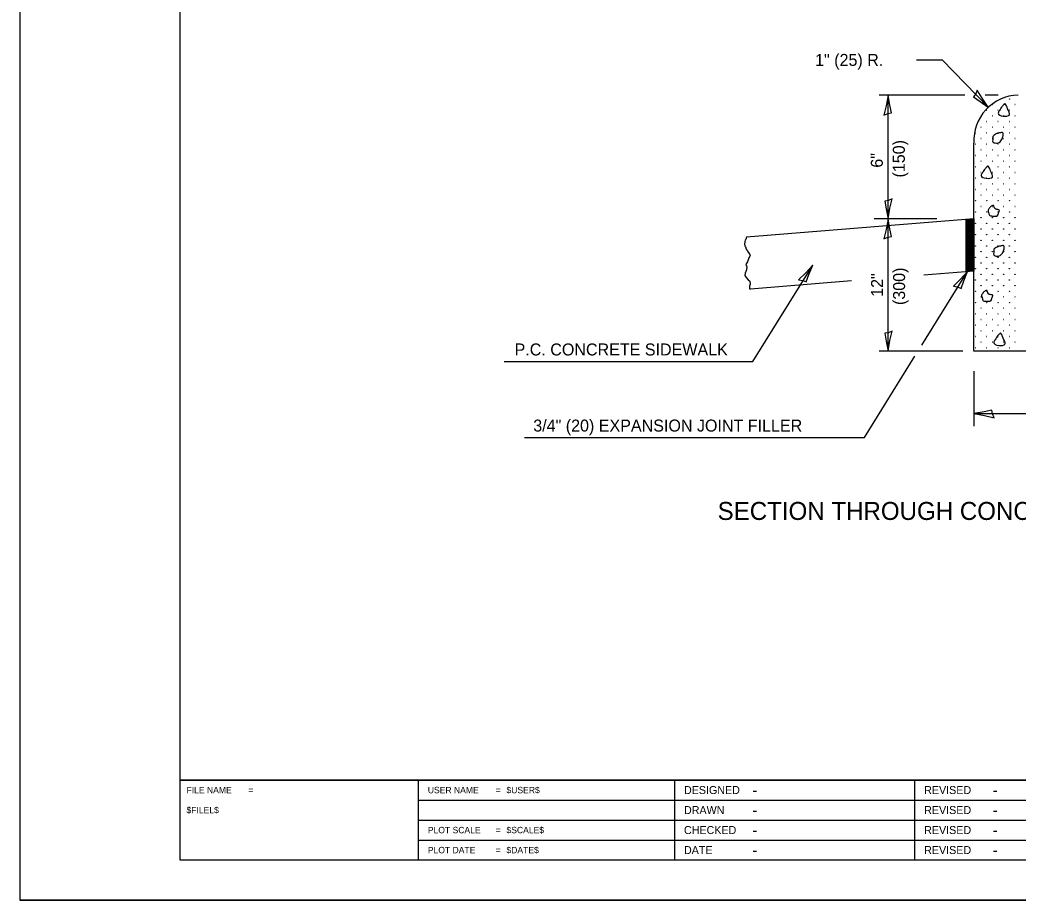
# Model space of a CAD drawing. Extents: x 101355 to 102035, y 99985 to 100425.
# Drawn here: x 101355.3 to 101604.6, y 99985.5 to 100205.5 of the extents above; entities that cross this region are included whole.
import ezdxf

# ---------------------------------------------------------------- set-up
doc = ezdxf.new("R2010")
doc.units = 0
for name, color, linetype in [('Design_PR_Back of Gutter or Curb line', 7, 'Continuous'), ('Design_PR_Roadway Dimensions', 7, 'Continuous'), ('Design_PR_Roadway Notes', 7, 'Continuous'), ('Design_PR_Sidewalk', 7, 'Continuous'), ('Level 11', 7, 'Continuous'), ('Level 43', 7, 'Continuous'), ('Level 53', 7, 'Continuous'), ('Sheets_50 Reference Boundary', 7, 'Continuous'), ('Sheets_General Details', 7, 'Continuous'), ('Sheets_Printer Plotting Border', 7, 'Continuous'), ('Stage_Construction Traffic Control', 7, 'Continuous')]:
    doc.layers.add(name, color=color, linetype=linetype)

msp = doc.modelspace()

# ---------------------------------------------------------------- linework, layer by layer
at = {"layer": 'Design_PR_Back of Gutter or Curb line'}
for p, q in [((101593.61, 100122.72), (101593.61, 100174.71)), ((101623.61, 100122.72), (101593.61, 100122.72))]:
    msp.add_line(p, q, dxfattribs=at)
msp.add_arc((101604.95, 100175.36), 11.36, 91.7282, 183.2509, dxfattribs=at)
at = {"layer": 'Design_PR_Roadway Notes'}
for p, q in [((101538.33, 100120.07), (101553.33, 100144.22)), ((101580.58, 100124.21), (101592, 100142.6)), ((101566.23, 100101.12), (101578.87, 100121.46)), ((101476.26, 100120.07), (101538.33, 100120.07)), ((101481.29, 100101.12), (101566.23, 100101.12))]:
    msp.add_line(p, q, dxfattribs=at)
for points in [[(101549.8, 100140.53), (101550.83, 100140.37), (101551.7, 100140.01), (101552.38, 100141.87), (101553.33, 100144.22), (101551.51, 100142.21)], [(101588.48, 100138.9), (101589.51, 100138.74), (101590.37, 100138.39), (101591.05, 100140.25), (101592, 100142.6), (101590.18, 100140.59)]]:
    msp.add_lwpolyline(points, close=True, dxfattribs=at)
at = {"layer": 'Design_PR_Sidewalk'}
for p, q in [((101593.61, 100155.76), (101536.75, 100151.15)), ((101593.61, 100142.72), (101581.07, 100141.7)), ((101562.99, 100140.23), (101537.8, 100138.19))]:
    msp.add_line(p, q, dxfattribs=at)
msp.add_lwpolyline([(101536.75, 100151.15), (101536.65, 100150.59), (101536.48, 100150.42), (101536.37, 100150.11), (101536.24, 100149.38), (101536.34, 100149.03), (101536.55, 100148.76), (101536.68, 100148.16), (101536.92, 100147.85), (101537.05, 100147.65), (101537.36, 100147.18), (101537.59, 100146.84), (101537.66, 100146.67), (101537.49, 100146.23), (101537.39, 100146.03), (101537.26, 100145.76), (101536.99, 100145.05), (101536.85, 100144.75), (101536.68, 100144.48), (101536.65, 100144.28), (101536.75, 100144.04), (101536.85, 100143.8), (101536.75, 100142.99), (101536.45, 100142.22), (101536.37, 100141.64), (101536.68, 100141.14), (101537.19, 100140.5), (101537.63, 100140.19), (101537.66, 100139.42), (101537.56, 100138.97), (101537.49, 100138.67), (101537.53, 100138.26), (101537.8, 100138.19)], dxfattribs=at)
at = {"layer": 'Level 11'}
for points in [[(101601.28, 100184.5), (101600.69, 100183.94), (101599.98, 100182.84), (101599.66, 100182.16), (101602.44, 100181.75), (101601.99, 100183.3), (101601.37, 100184.48), (101601.26, 100184.53)], [(101600.42, 100177.31), (101599.53, 100177.13), (101599.13, 100176.99), (101598.62, 100176.7), (101598.33, 100176.36), (101598.35, 100175.9), (101598.26, 100175.22), (101598.44, 100174.92), (101598.92, 100174.74), (101599.47, 100174.72), (101599.92, 100174.88), (101600.29, 100175.26), (101600.61, 100175.74), (101600.83, 100176.33), (101600.9, 100176.7), (101600.9, 100177.11), (101600.65, 100177.36), (101600.45, 100177.34)], [(101597.03, 100168.95), (101596.45, 100168.39), (101595.74, 100167.29), (101595.41, 100166.61), (101598.2, 100166.2), (101597.75, 100167.75), (101597.12, 100168.93), (101597.02, 100168.98)], [(101598.52, 100159.17), (101597.7, 100158.78), (101597.45, 100158.4), (101597.11, 100157.8), (101597.27, 100157.37), (101597.45, 100156.69), (101598.2, 100156.46), (101598.91, 100156.44), (101599.48, 100156.58), (101599.7, 100157.21), (101599.93, 100157.96), (101599.09, 100158.17), (101598.52, 100159.13)], [(101600.66, 100149.04), (101599.76, 100148.86), (101599.37, 100148.72), (101598.86, 100148.43), (101598.56, 100148.09), (101598.59, 100147.63), (101598.5, 100146.95), (101598.68, 100146.65), (101599.16, 100146.47), (101599.7, 100146.45), (101600.15, 100146.61), (101600.53, 100146.99), (101600.84, 100147.47), (101601.07, 100148.06), (101601.14, 100148.43), (101601.14, 100148.84), (101600.89, 100149.09), (101600.69, 100149.07)], [(101596.87, 100137.89), (101596.05, 100137.5), (101595.8, 100137.12), (101595.46, 100136.52), (101595.62, 100136.09), (101595.8, 100135.41), (101596.55, 100135.17), (101597.26, 100135.16), (101597.83, 100135.29), (101598.05, 100135.92), (101598.28, 100136.67), (101597.44, 100136.88), (101596.87, 100137.84)], [(101600.18, 100127.18), (101599.59, 100126.61), (101598.88, 100125.51), (101598.56, 100124.84), (101601.34, 100124.42), (101600.89, 100125.98), (101600.27, 100127.15), (101600.16, 100127.21)]]:
    msp.add_spline(points, degree=3, dxfattribs=at)
at = {"layer": 'Level 43'}
for p, q in [((101579.26, 100195.49), (101585.63, 100195.49)), ((101585.63, 100195.49), (101597.18, 100183.65)), ((101591.28, 100186.71), (101569.94, 100186.71)), ((101572.14, 100155.76), (101572.14, 100186.71)), ((101599.61, 100186.71), (101596.42, 100186.71)), ((101584.32, 100155.76), (101568.7, 100155.76)), ((101572.14, 100122.72), (101572.14, 100155.76)), ((101590.81, 100122.72), (101569.94, 100122.72)), ((101593.61, 100117.71), (101593.61, 100103.9)), ((101593.61, 100107.07), (101623.61, 100107.07))]:
    msp.add_line(p, q, dxfattribs=at)
for points in [[(101571.09, 100181.72), (101572.05, 100182.12), (101572.97, 100182.28), (101572.57, 100184.21), (101572.13, 100186.71), (101571.65, 100184.05)], [(101594.44, 100187.96), (101594.04, 100186.99), (101593.49, 100186.24), (101595.13, 100185.14), (101597.18, 100183.65), (101595.67, 100185.9)], [(101573.18, 100160.76), (101572.22, 100160.35), (101571.3, 100160.2), (101571.7, 100158.26), (101572.13, 100155.76), (101572.62, 100158.43)], [(101571.09, 100150.76), (101572.05, 100151.17), (101572.97, 100151.32), (101572.57, 100153.26), (101572.13, 100155.76), (101571.65, 100153.09)], [(101573.18, 100127.72), (101572.22, 100127.31), (101571.3, 100127.15), (101571.7, 100125.22), (101572.13, 100122.72), (101572.62, 100125.38)], [(101598.61, 100106.02), (101598.2, 100106.99), (101598.04, 100107.91), (101596.11, 100107.5), (101593.61, 100107.07), (101596.27, 100106.59)]]:
    msp.add_lwpolyline(points, close=True, dxfattribs=at)
at = {"layer": 'Level 53'}
for centre in [(101598.2, 100184.33), (101601.03, 100184.33), (101602.44, 100185.74), (101603.85, 100184.33), (101595.37, 100181.5), (101596.78, 100182.92), (101598.2, 100181.5), (101599.61, 100182.92), (101601.03, 100181.5), (101602.44, 100182.92), (101603.85, 100181.5), (101595.37, 100178.67), (101596.78, 100180.09), (101598.2, 100178.67), (101599.61, 100180.09), (101601.03, 100178.67), (101602.44, 100180.09), (101603.85, 100178.67), (101593.95, 100177.26), (101596.78, 100177.26), (101599.61, 100177.26), (101602.44, 100177.26), (101593.95, 100174.43), (101595.37, 100175.84), (101596.78, 100174.43), (101598.2, 100175.84), (101599.61, 100174.43), (101601.03, 100175.84), (101602.44, 100174.43), (101603.85, 100175.84), (101593.95, 100171.6), (101595.37, 100173.02), (101596.78, 100171.6), (101598.2, 100173.02), (101599.61, 100171.6), (101601.03, 100173.02), (101602.44, 100171.6), (101603.85, 100173.02), (101593.95, 100168.77), (101595.37, 100170.19), (101596.78, 100168.77), (101598.2, 100170.19), (101599.61, 100168.77), (101601.03, 100170.19), (101602.44, 100168.77), (101603.85, 100170.19), (101595.37, 100167.36), (101598.2, 100167.36), (101601.03, 100167.36), (101603.85, 100167.36), (101593.95, 100165.94), (101595.37, 100164.53), (101596.78, 100165.94), (101598.2, 100164.53), (101599.61, 100165.94), (101601.03, 100164.53), (101602.44, 100165.94), (101603.85, 100164.53), (101593.95, 100163.12), (101595.37, 100161.7), (101596.78, 100163.12), (101598.2, 100161.7), (101599.61, 100163.12), (101601.03, 100161.7), (101602.44, 100163.12), (101603.85, 100161.7), (101593.95, 100160.29), (101595.37, 100158.87), (101596.78, 100160.29), (101598.2, 100158.87), (101599.61, 100160.29), (101601.03, 100158.87), (101602.44, 100160.29), (101603.85, 100158.87), (101593.95, 100157.46), (101595.37, 100156.05), (101596.78, 100157.46), (101598.2, 100156.05), (101599.61, 100157.46), (101601.03, 100156.05), (101602.44, 100157.46), (101603.85, 100156.05), (101593.95, 100154.63), (101596.78, 100154.63), (101599.61, 100154.63), (101602.44, 100154.63), (101593.95, 100151.8), (101595.37, 100153.22), (101596.78, 100151.8), (101598.2, 100153.22), (101599.61, 100151.8), (101601.03, 100153.22), (101602.44, 100151.8), (101603.85, 100153.22), (101593.95, 100148.97), (101595.37, 100150.39), (101596.78, 100148.97), (101598.2, 100150.39), (101599.61, 100148.97), (101601.03, 100150.39), (101602.44, 100148.97), (101603.85, 100150.39), (101593.95, 100146.15), (101595.37, 100147.56), (101596.78, 100146.15), (101598.2, 100147.56), (101599.61, 100146.15), (101601.03, 100147.56), (101602.44, 100146.15), (101603.85, 100147.56), (101595.37, 100144.73), (101598.2, 100144.73), (101601.03, 100144.73), (101603.85, 100144.73), (101593.95, 100143.32), (101595.37, 100141.9), (101596.78, 100143.32), (101598.2, 100141.9), (101599.61, 100143.32), (101601.03, 100141.9), (101602.44, 100143.32), (101603.85, 100141.9), (101593.95, 100140.49), (101595.37, 100139.07), (101596.78, 100140.49), (101598.2, 100139.07), (101599.61, 100140.49), (101601.03, 100139.07), (101602.44, 100140.49), (101603.85, 100139.07), (101593.95, 100137.66), (101595.37, 100136.25), (101596.78, 100137.66), (101598.2, 100136.25), (101599.61, 100137.66), (101601.03, 100136.25), (101602.44, 100137.66), (101603.85, 100136.25), (101593.95, 100134.83), (101596.78, 100134.83), (101599.61, 100134.83), (101602.44, 100134.83), (101593.95, 100132), (101595.37, 100133.42), (101596.78, 100132), (101598.2, 100133.42), (101599.61, 100132), (101601.03, 100133.42), (101602.44, 100132), (101603.85, 100133.42), (101593.95, 100129.18), (101595.37, 100130.59), (101596.78, 100129.18), (101598.2, 100130.59), (101599.61, 100129.18), (101601.03, 100130.59), (101602.44, 100129.18), (101603.85, 100130.59), (101593.95, 100126.35), (101595.37, 100127.76), (101596.78, 100126.35), (101598.2, 100127.76), (101599.61, 100126.35), (101601.03, 100127.76), (101602.44, 100126.35), (101603.85, 100127.76), (101595.37, 100124.93), (101598.2, 100124.93), (101601.03, 100124.93), (101603.85, 100124.93), (101593.95, 100123.52), (101596.78, 100123.52), (101599.61, 100123.52), (101602.44, 100123.52)]:
    msp.add_circle(centre, 0.02, dxfattribs=at)
at = {"layer": 'Sheets_50 Reference Boundary'}
msp.add_lwpolyline([(101395.28, 100415.48), (102025.28, 100415.48), (102025.28, 100015.48), (101395.28, 100015.48)], close=True, dxfattribs=at)
at = {"layer": 'Sheets_General Details'}
for p, q in [((101355.28, 100425.48), (101355.28, 99985.48)), ((101395.28, 100015.48), (102025.28, 100015.48)), ((101454.76, 100015.48), (101454.76, 99995.48)), ((101518.76, 100015.48), (101518.76, 99995.48)), ((101578.76, 100015.48), (101578.76, 99995.48)), ((101454.76, 100010.48), (101638.76, 100010.48)), ((101454.76, 100005.48), (101638.76, 100005.48)), ((101454.76, 100000.48), (101638.76, 100000.48)), ((102035.28, 99985.48), (101355.28, 99985.48))]:
    msp.add_line(p, q, dxfattribs=at)
msp.add_lwpolyline([(101395.28, 100415.48), (102025.28, 100415.48), (102025.28, 99995.48), (101395.28, 99995.48)], close=True, dxfattribs=at)
at = {"layer": 'Sheets_Printer Plotting Border'}
msp.add_lwpolyline([(101355.28, 99985.48), (102035.28, 99985.48), (102035.28, 100425.48), (101355.28, 100425.48)], close=True, dxfattribs=at)
at = {"layer": 'Stage_Construction Traffic Control'}
for p, q in [((101591.61, 100155.6), (101591.61, 100142.55)), ((101591.65, 100155.6), (101591.65, 100142.55)), ((101591.69, 100155.6), (101591.69, 100142.56)), ((101591.73, 100155.61), (101591.73, 100142.56)), ((101591.77, 100155.61), (101591.77, 100142.57)), ((101591.81, 100155.62), (101591.81, 100142.57)), ((101591.85, 100155.62), (101591.85, 100142.57)), ((101591.89, 100155.62), (101591.89, 100142.57)), ((101591.93, 100155.62), (101591.93, 100142.58)), ((101591.97, 100155.63), (101591.97, 100142.58)), ((101592.01, 100155.63), (101592.01, 100142.58)), ((101592.05, 100155.63), (101592.05, 100142.59)), ((101592.09, 100155.63), (101592.09, 100142.59)), ((101592.13, 100155.64), (101592.13, 100142.6)), ((101592.17, 100155.65), (101592.17, 100142.6)), ((101592.21, 100155.65), (101592.21, 100142.6)), ((101592.25, 100155.65), (101592.25, 100142.6)), ((101592.29, 100155.65), (101592.29, 100142.61)), ((101592.33, 100155.66), (101592.33, 100142.61)), ((101592.37, 100155.66), (101592.37, 100142.61)), ((101592.41, 100155.66), (101592.41, 100142.61)), ((101592.45, 100155.66), (101592.45, 100142.62)), ((101592.49, 100155.67), (101592.49, 100142.63)), ((101592.53, 100155.67), (101592.53, 100142.63)), ((101592.57, 100155.68), (101592.57, 100142.63)), ((101592.61, 100155.68), (101592.61, 100142.63)), ((101592.65, 100155.68), (101592.65, 100142.64)), ((101592.69, 100155.69), (101592.69, 100142.64)), ((101592.73, 100155.69), (101592.73, 100142.64)), ((101592.77, 100155.69), (101592.77, 100142.64)), ((101592.81, 100155.69), (101592.81, 100142.65)), ((101592.85, 100155.7), (101592.85, 100142.65)), ((101592.89, 100155.7), (101592.89, 100142.66)), ((101592.93, 100155.71), (101592.93, 100142.66)), ((101592.97, 100155.71), (101592.97, 100142.66)), ((101593.01, 100155.71), (101593.01, 100142.67)), ((101593.05, 100155.71), (101593.05, 100142.67)), ((101593.09, 100155.72), (101593.09, 100142.67)), ((101593.13, 100155.72), (101593.13, 100142.68)), ((101593.17, 100155.72), (101593.17, 100142.68)), ((101593.21, 100155.73), (101593.21, 100142.69)), ((101593.25, 100155.73), (101593.25, 100142.69)), ((101593.29, 100155.74), (101593.29, 100142.69)), ((101593.33, 100155.74), (101593.33, 100142.69)), ((101593.37, 100155.74), (101593.37, 100142.7)), ((101593.41, 100155.74), (101593.41, 100142.7)), ((101593.45, 100155.75), (101593.45, 100142.7)), ((101593.49, 100155.75), (101593.49, 100142.7)), ((101593.53, 100155.75), (101593.53, 100142.71)), ((101593.57, 100155.75), (101593.57, 100142.71)), ((101593.61, 100155.76), (101593.61, 100142.72))]:
    msp.add_line(p, q, dxfattribs=at)

# ---------------------------------------------------------------- texts
at = {"layer": 'Design_PR_Roadway Dimensions'}
msp.add_text('1" (25) R.', height=3, dxfattribs=at).set_placement((101553.92, 100193.99))
for s, p in [('(150)', (101576.33, 100166.1)), ('6"', (101570.83, 100168.55)), ('12"', (101570.89, 100136.27)), ('(300)', (101576.39, 100134.22))]:
    msp.add_text(s, height=3, rotation=90, dxfattribs=at).set_placement(p)
at = {"layer": 'Design_PR_Roadway Notes'}
for s, height, p in [('P.C. CONCRETE SIDEWALK', 3, (101478.84, 100121.61)), ('3/4" (20) EXPANSION JOINT FILLER', 3, (101483.51, 100102.59)), ('SECTION THROUGH CONCRETE CURB, TYPE B', 4.5, (101529.56, 100080.5))]:
    msp.add_text(s, height=height, dxfattribs=at).set_placement(p)
at = {"layer": 'Sheets_General Details'}
for s, p in [('$USER$', (101476.81, 100012.18)), ('FILE NAME', (101396.88, 100012.18)), ('=', (101412.32, 100012.18)), ('USER NAME', (101457.16, 100012.18)), ('=', (101474.12, 100012.18)), ('$FILEL$', (101396.88, 100007.18)), ('PLOT SCALE', (101457.16, 100002.18)), ('=', (101474.12, 100002.18)), ('$SCALE$', (101476.81, 100002.18)), ('PLOT DATE', (101457.16, 99997.18)), ('=', (101474.12, 99997.18)), ('$DATE$', (101476.81, 99997.18))]:
    msp.add_text(s, height=1.6, rotation=360, dxfattribs=at).set_placement(p)
for s, height, p in [('DESIGNED', 2, (101521.16, 100011.98)), ('REVISED', 2, (101581.16, 100011.98)), ('-', 2.8, (101538.24, 100011.58)), ('-', 2.8, (101598.24, 100011.58)), ('DRAWN', 2, (101521.16, 100006.98)), ('REVISED', 2, (101581.16, 100006.98)), ('-', 2.8, (101538.24, 100006.58)), ('-', 2.8, (101598.24, 100006.58)), ('CHECKED', 2, (101521.16, 100001.98)), ('REVISED', 2, (101581.16, 100001.98)), ('-', 2.8, (101538.24, 100001.58)), ('-', 2.8, (101598.24, 100001.58)), ('DATE', 2, (101521.16, 99996.98)), ('REVISED', 2, (101581.16, 99996.98)), ('-', 2.8, (101538.24, 99996.58)), ('-', 2.8, (101598.24, 99996.58))]:
    msp.add_text(s, height=height, dxfattribs=at).set_placement(p)

doc.saveas('drawing.dxf')
